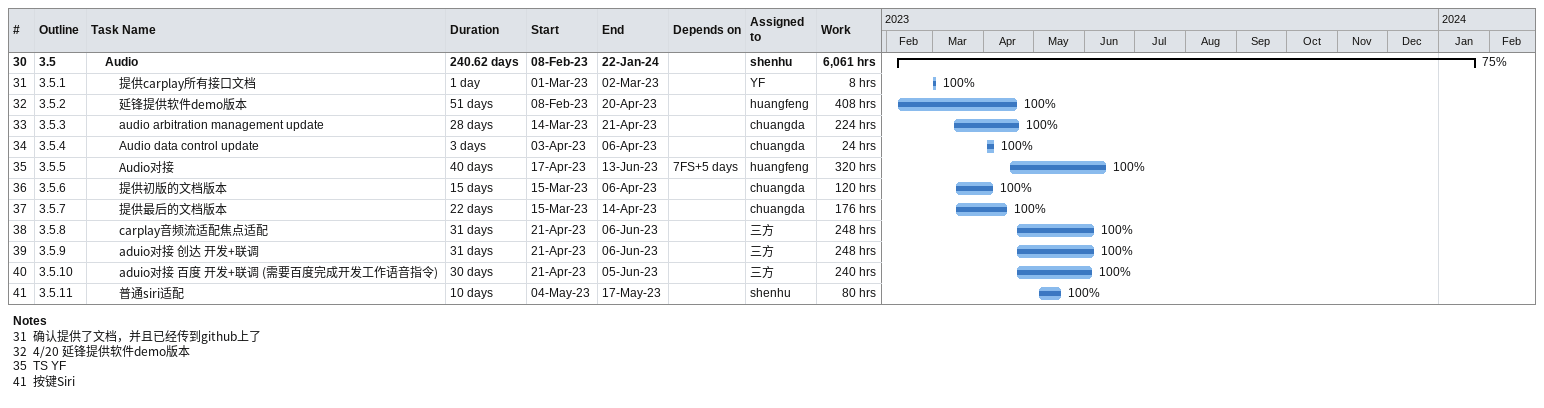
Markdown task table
| ID | WBS | Task | Duration | Start | Finish | Predecessors | Resources | % complete | Work (h) |
|---|---|---|---|---|---|---|---|---|---|
| 30 | 3.5 | **Audio** | 240.62d | 2023-02-08 | 2024-01-22 |  | shenhu | 75 | 6061 |
| 31 | 3.5.1 | 提供carplay所有接口文档 | 1d | 2023-03-01 | 2023-03-02 |  | YF | 100 | 8 |
| 32 | 3.5.2 | 延锋提供软件demo版本 | 51d | 2023-02-08 | 2023-04-20 |  | huangfeng | 100 | 408 |
| 33 | 3.5.3 | audio arbitration management update | 28d | 2023-03-14 | 2023-04-21 |  | chuangda | 100 | 224 |
| 34 | 3.5.4 | Audio data control update | 3d | 2023-04-03 | 2023-04-06 |  | chuangda | 100 | 24 |
| 35 | 3.5.5 | Audio对接 | 40d | 2023-04-17 | 2023-06-13 | 7FS+5d | huangfeng | 100 | 320 |
| 36 | 3.5.6 | 提供初版的文档版本 | 15d | 2023-03-15 | 2023-04-06 |  | chuangda | 100 | 120 |
| 37 | 3.5.7 | 提供最后的文档版本 | 22d | 2023-03-15 | 2023-04-14 |  | chuangda | 100 | 176 |
| 38 | 3.5.8 | carplay音频流适配焦点适配 | 31d | 2023-04-21 | 2023-06-06 |  | 三方 | 100 | 248 |
| 39 | 3.5.9 | aduio对接 创达 开发+联调 | 31d | 2023-04-21 | 2023-06-06 |  | 三方 | 100 | 248 |
| 40 | 3.5.10 | aduio对接 百度 开发+联调 (需要百度完成开发工作语音指令) | 30d | 2023-04-21 | 2023-06-05 |  | 三方 | 100 | 240 |
| 41 | 3.5.11 | 普通siri适配 | 10d | 2023-05-04 | 2023-05-17 |  | shenhu | 100 | 80 |

Notes
- 31: 确认提供了文档，并且已经传到github上了
- 32: 4/20 延锋提供软件demo版本
- 35: TS YF
- 41: 按键Siri
